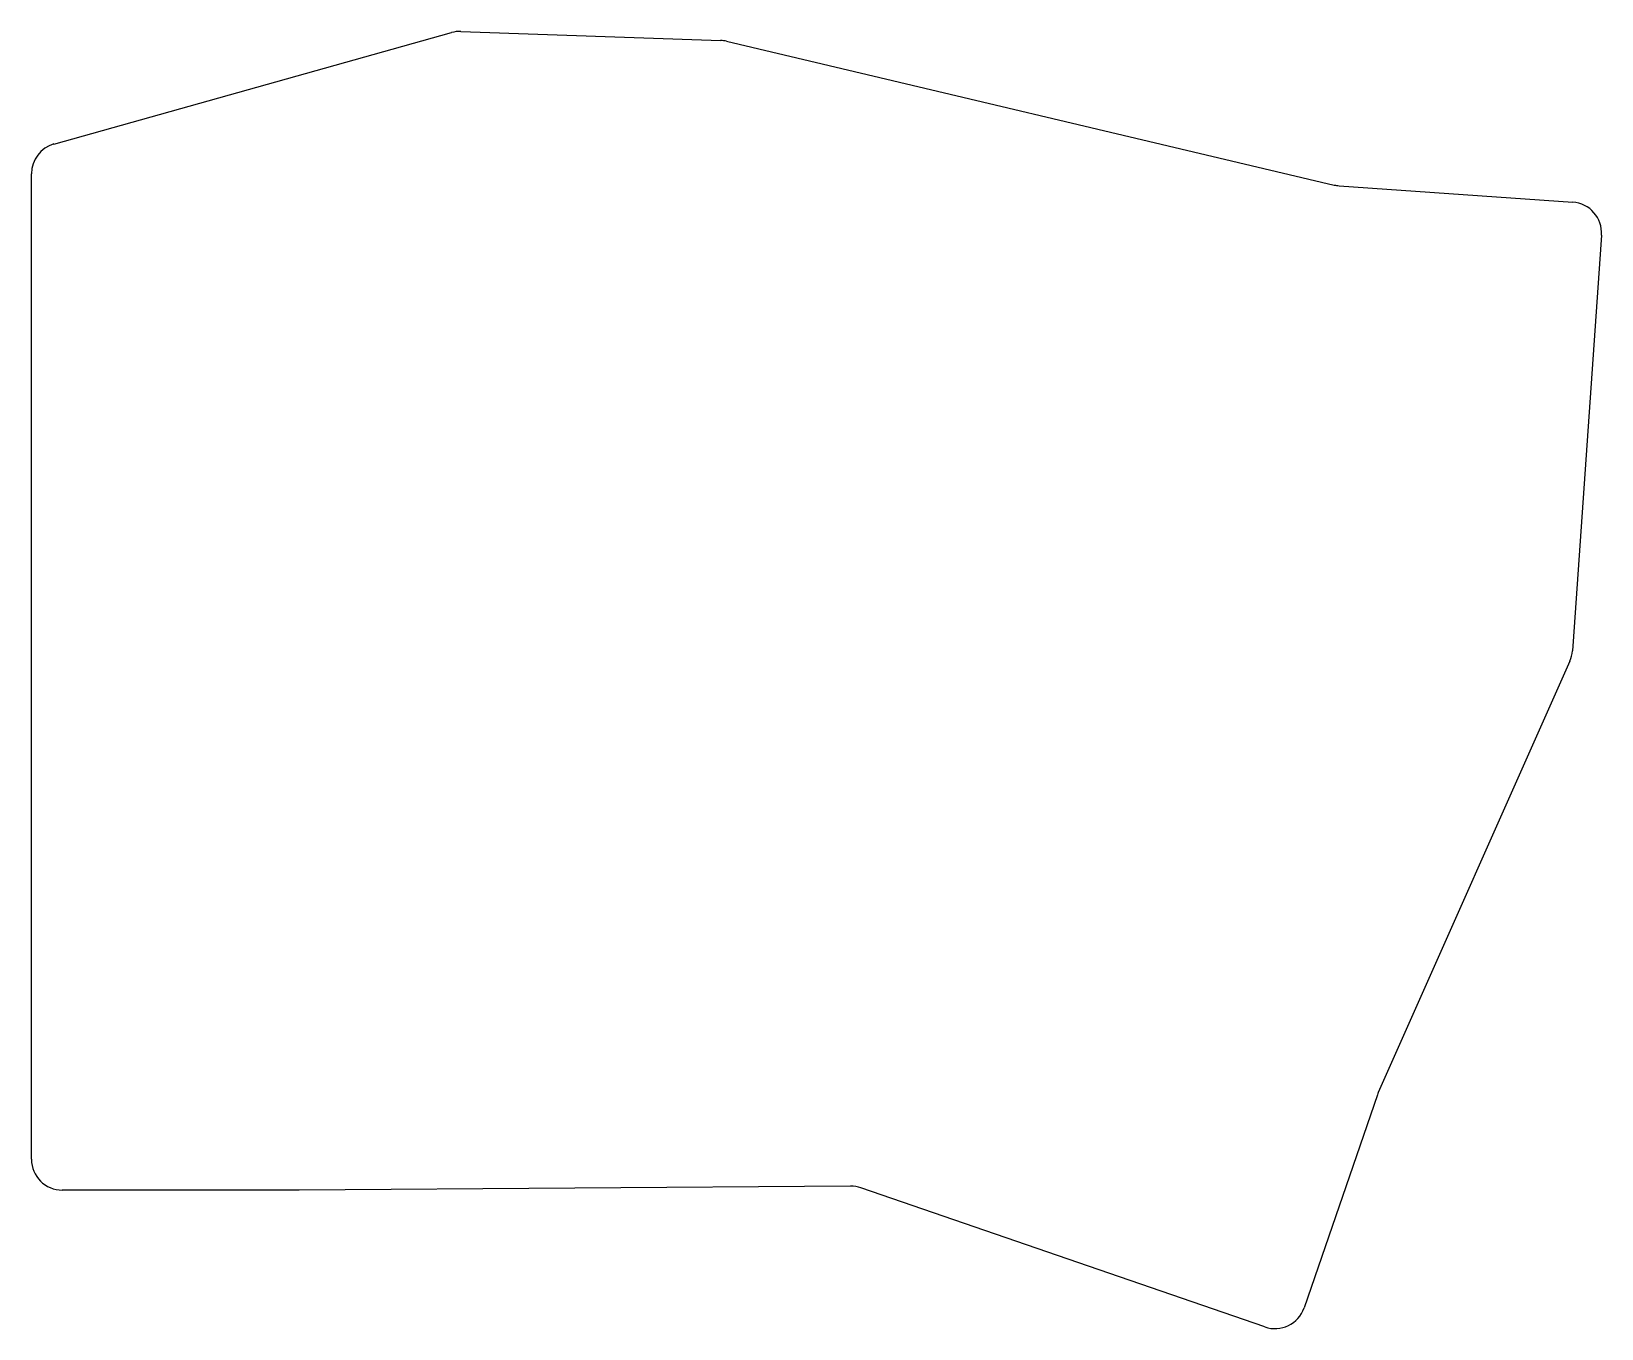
# Model space of a CAD drawing. Header units: millimetres. Extents: x 37 to 189, y -226 to -100.
import ezdxf

# ---------------------------------------------------------------- set-up
doc = ezdxf.new("R2010")
doc.units = ezdxf.units.MM

msp = doc.modelspace()

# ---------------------------------------------------------------- linework, layer by layer
for p, q in [((39.19, -110.89), (77.8, -100.06)), ((78.72, -99.95), (103.94, -100.83)), ((104.52, -100.91), (163.52, -114.87)), ((37, -209.5), (37, -113.77)), ((164, -114.95), (186.7, -116.53)), ((189.49, -119.74), (186.66, -160.11)), ((186.41, -161.12), (167.81, -203.01)), ((167.72, -203.25), (160.6, -223.93)), ((62.99, -212.5), (40, -212.5)), ((116.56, -212.12), (63.01, -212.5)), ((156.78, -225.79), (117.56, -212.29))]:
    msp.add_line(p, q)
for centre, start, end in [((78.61, -102.95), 88, 105.6627), ((103.83, -103.83), 76.6848, 88), ((40, -113.77), 105.6627, 180), ((164.21, -111.95), 256.6848, 266), ((186.49, -119.53), 356, 86), ((183.67, -159.9), 336.0618, 356), ((170.55, -204.23), 156.0618, 161), ((40, -209.5), 180, 270), ((62.99, -209.5), 270, 270.4044), ((116.58, -215.12), 71, 90.4044), ((157.76, -222.96), 251, 341)]:
    msp.add_arc(centre, 3, start, end)

doc.saveas('drawing.dxf')
